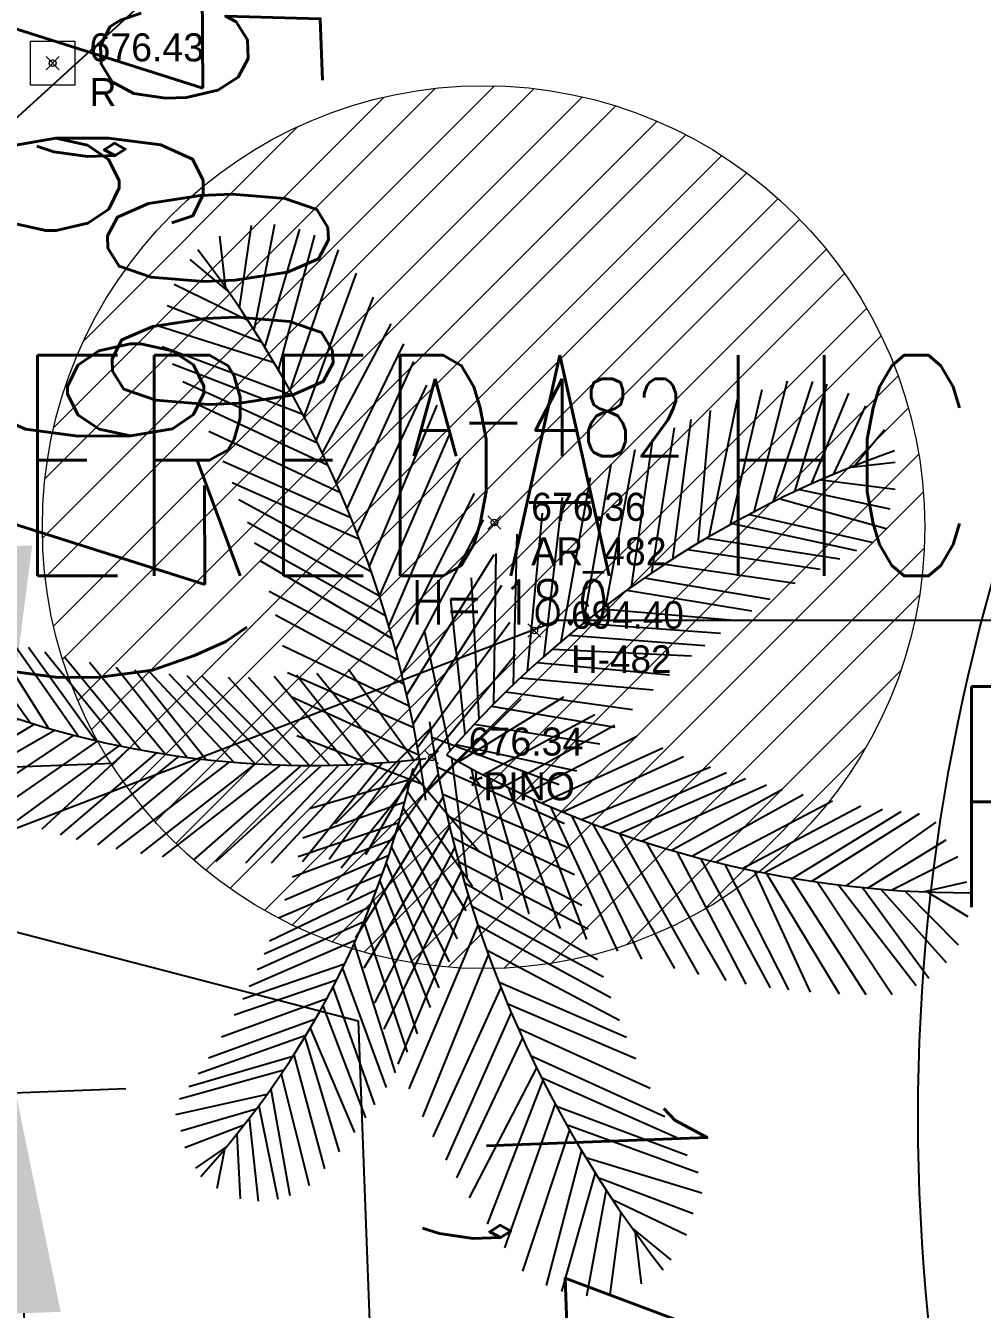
# Model space of a CAD drawing. Extents: x 350769 to 354978, y 6304672 to 6307963.
# Drawn here: x 352317.04 to 352321.38, y 6305681.57 to 6305687.38 of the extents above; entities that cross this region are included whole.
import ezdxf
from ezdxf import colors
from ezdxf.entities.mleader import LeaderData, LeaderLine
from ezdxf.math import Vec2, Vec3

# ---------------------------------------------------------------- set-up
doc = ezdxf.new("R2010")
doc.units = 0
doc.header["$PDMODE"] = 35
doc.header["$PDSIZE"] = 0.03
doc.linetypes.add('CONTINUOS', pattern=[0])
doc.linetypes.add('DASHDOT', pattern=[1, 0.5, -0.25, 0, -0.25])
doc.layers.get('0').update_dxf_attribs({"linetype": 'CONTINUOUS'})
doc.layers.get('Defpoints').update_dxf_attribs({"linetype": 'CONTINUOUS'})
for name, color, linetype in [('02_Geo ext_Acotamiento', 7, 'CONTINUOUS'), ('02_Geo ext_Geometria', 2, 'CONTINUOUS'), ('03_Pav ext_Txt', 2, 'CONTINUOS'), ('03_Pav ext_Vereda HC', 42, 'CONTINUOUS'), ('03_S2_Pav ext_Borde vereda', 7, 'CONTINUOUS'), ('03_S3_Pav ext_Cota', 2, 'CONTINUOUS'), ('1-ARBOL H1', 7, 'CONTINUOUS'), ('1-ARBOL H2', 1, 'CONTINUOUS'), ('1-ARBOL H3', 241, 'CONTINUOUS'), ('1-ARBOL NOMBRE', 3, 'CONTINUOUS'), ('1-ARBOL PTO', 7, 'CONTINUOUS'), ('C-TINN', 5, 'CONTINUOUS'), ('V-NODE DIC 2005', 4, 'CONTINUOUS'), ('V-NODE-TEXT DIC 2005', 2, 'CONTINUOUS'), ('V-NODE-TEXT DIC 2012', 31, 'CONTINUOUS'), ('Z-PINO', 253, 'CONTINUOUS')]:
    doc.layers.add(name, color=color, linetype=linetype)
doc.layers.add('0_ASD_LINEA OFICIAL', color=253, linetype='DASHDOT', lineweight=20)
doc.layers.add('0_ASD_TOPOGRAFIA_ELEMENTOS', color=9, linetype='CONTINUOS', lineweight=5, true_color=0xbdbdbd)
doc.styles.add('JPG_2MM', font='simplex.shx', dxfattribs={"height": 1})
doc.styles.add('ROMANS', font='romans.shx', dxfattribs={"width": 0.65})
doc.dimstyles.new('Principal', dxfattribs={"dimscale": 0, "dimtxt": 2, "dimasz": 2, "dimexe": 1, "dimexo": 1, "dimtad": 1, "dimrnd": 0.05, "dimzin": 1, "dimtxsty": 'ROMANS', "dimcen": 2.5, "dimclrt": 2, "dimaunit": 2, "dimadec": 0, "dimazin": 0, "dimtfac": 1, "dimtmove": 0, "dimatfit": 3, "dimfxl": 1, "dimfxlon": 1, "dimarcsym": 0})

# ---------------------------------------------------------------- blocks, each defined once
blk = doc.blocks.new('PINO')
for p, q in [((-0.904033955093837, 2.020776378069968), (-0.856132999606416, 2.395768611188942)), ((-0.836997724536559, 1.921765034933742), (-0.7508934881843743, 2.402703249384103)), ((-0.9683542151742586, 2.105002536553002), (-0.9980131336578779, 2.345596597213444)), ((-0.7867960164821852, 1.844300037985704), (-0.6362288438049291, 2.382841662045394)), ((-0.7237467334743997, 1.74257327830037), (-0.5678311162319005, 2.355954713396386)), ((-0.6695555860460445, 1.650784352712435), (-0.4595968439753051, 2.29090253877348)), ((-0.957218041348824, 2.096019071162118), (-1.131305827111646, 2.236454343044898)), ((-0.6037441190164827, 1.533231186197554), (-0.3768573190609459, 2.186883788001978)), ((-0.8659304458706174, 1.96509453782528), (-1.202218247499331, 2.122301001493724)), ((-0.5467707836578484, 1.425368174412142), (-0.2977767855372804, 2.080157922194303)), ((-0.8004212970536173, 1.865621393242691), (-1.232489918793362, 2.025712994825881)), ((-0.7435932556745684, 1.775156208480439), (-1.270215858676238, 1.93277442417002)), ((-0.5184858259963221, 1.369462802525049), (-0.215694345843076, 1.960663669304267)), ((-0.45336611442508, 1.234010892133483), (-0.1575924801272777, 1.869879446970117)), ((-0.6556503267074731, 1.626527831984276), (-1.252845599401553, 1.840004066269103)), ((-0.6090546506857208, 1.542984203327251), (-1.203739896582192, 1.762282342599974)), ((-0.4021660144735506, 1.119957543322016), (-0.1098544786236744, 1.79087302197604)), ((1.335692170659968, 1.075067633790241), (1.470523095495082, 1.689455924686627)), ((1.442562786296548, 1.134888915001284), (1.5840798591762, 1.730743184987659)), ((1.528183184918817, 1.180266628260142), (1.698874560524928, 1.729715980202855)), ((1.625391436509744, 1.229135809938271), (1.764658738820799, 1.718045156706467)), ((-0.5408251100470807, 1.413752888523049), (-1.155760319643377, 1.682481356368044)), ((-0.354811455381423, 1.007467680786249), (-0.049742647961466, 1.684885387419854)), ((1.240276191774683, 1.018555385929176), (1.358515310375878, 1.644331751997925)), ((1.701112472737805, 1.265309062658162), (1.862959128338844, 1.678940785225677)), ((-0.4910618619942397, 1.313622646574004), (-1.101342676638524, 1.586774994364532)), ((-0.2967929853002715, 0.858609436552797), (-0.0018764889409795, 1.594501159641368)), ((1.19178640602513, 0.988673723230022), (1.238112762393939, 1.590739263213436)), ((1.800119911249567, 1.310179031732332), (1.941220020080436, 1.623549795661347)), ((1.076945186559897, 0.9146528138562644), (1.149939205506598, 1.547998794242631)), ((1.889995658384578, 1.34488184586462), (2.027326715779054, 1.517237359878891)), ((-0.4335818927756918, 1.190794936240309), (-1.034228958787935, 1.459925735392062)), ((-0.24908331772167, 0.7249925915020867), (0.0597325804301363, 1.468831261407104)), ((0.8929004080073355, 0.7859300802219877), (0.9784379694065137, 1.455892796887383)), ((0.9830611848792614, 0.8505994552460834), (1.075394859608423, 1.509460072959882)), ((0.7771907932874456, 0.6981447735988695), (0.898386808057694, 1.408597611610276)), ((-0.2048592160826956, 0.5896955686584988), (0.1098275306503638, 1.357257809784642)), ((0.67671385563699, 0.617271546041593), (0.7909152764113969, 1.34048890345457)), ((1.877095990967064, 1.343212654813215), (2.078751835460935, 1.369306516019606)), ((-0.3843812522154622, 1.078560616131654), (-0.9687042629775533, 1.324790635233512)), ((1.744127351294082, 1.285137034686159), (2.079452962352661, 1.247139573127242)), ((-0.3439268483271007, 0.9805355331745886), (-0.9254674367730331, 1.228186855526474)), ((0.5781395680332935, 0.5334396676407778), (0.699066338747798, 1.277832131152536)), ((1.646083865061883, 1.239183414611944), (2.057007253588381, 1.157900331088968)), ((-0.1723390906590794, 0.4813601324467527), (0.1741022358783084, 1.198249483789368)), ((0.5014493875205517, 0.4649394962261795), (0.5736843725298968, 1.185154273764965)), ((1.559049102706922, 1.196084780747697), (2.042072782905962, 1.067946495484648)), ((-0.2883812796608254, 0.8358584138049991), (-0.8931931006736704, 1.151465089204066)), ((0.4262835540612286, 0.3948363934596273), (0.4838194226067571, 1.11323072756295)), ((1.420258396319696, 1.122699731256944), (1.984520757478094, 1.004308442923502)), ((-0.24908331772167, 0.7249925915020867), (-0.8533317820092634, 1.050260225418242)), ((-0.1421701562685485, 0.3723982312230874), (0.2170077150549332, 1.079127471623906)), ((1.344442925346812, 1.080101936252504), (1.909527070620243, 0.9674153410633153)), ((0.3639687961458549, 0.3343633123749896), (0.3710078020594665, 1.015792373898876)), ((1.230148150225432, 1.01237975681488), (1.834417883746937, 0.9283756773565983)), ((-0.2199598045353923, 0.6373063780692974), (-0.8190082513192465, 0.9562918035981056)), ((1.143994853273398, 0.9584333982847966), (1.746760129881295, 0.8800697428368949)), ((-0.1876391731912008, 0.5333862175330069), (-0.7920450445635652, 0.8771133733607712)), ((-0.1185137682114146, 0.2798567614017884), (0.2667575103441777, 0.9228840775022036)), ((0.2774103488445689, 0.2465870412088407), (0.2759413969488378, 0.9268731674164883)), ((1.041074019458392, 0.8905648533418571), (1.634462189194892, 0.8136632537552941)), ((0.211046505428385, 0.176115331208166), (0.1657649179833243, 0.8150736959514688)), ((0.9496040492285829, 0.8269708964126039), (1.519457691592834, 0.7400803362888837)), ((-0.0878252946222347, 0.1477710533554273), (0.3047666658585513, 0.7848339324145854)), ((0.871665272879909, 0.770231767963196), (1.440038140672186, 0.6857650593547078)), ((-0.1595966077002231, 0.4364423985116446), (-0.7489920446369069, 0.7383332872204846)), ((0.149612479208372, 0.1082474744707724), (0.0750864708788868, 0.7151028437083369)), ((0.759859216705081, 0.6845113879744531), (1.378563382759239, 0.6416474881580143)), ((-0.130351362440706, 0.3270399331295266), (-0.7195718798811868, 0.6321215600864889)), ((-0.0661220056736056, 0.0435252984634644), (0.3437867778302461, 0.6166394478195798)), ((0.67671385563699, 0.617271546041593), (1.299572979351069, 0.5821622740386374)), ((0.0822263116697286, 0.0306923342604932), (-0.0424436168123066, 0.5731129263022012)), ((0.6124698243456805, 0.5631594537526325), (1.228313399797116, 0.5256531029344842)), ((-1.739816070839879, 0.1030608373166615), (-1.985118557413443, 0.4800343638025879)), ((-1.602849180435442, 0.0683458013445488), (-1.908289755147052, 0.4878180267705829)), ((-1.526515387204199, 0.0510592802247629), (-1.835946268465705, 0.4672171845168123)), ((-0.1062728147007874, 0.2290019170441155), (-0.6857288723131205, 0.4938146754539048)), ((-0.0475440234822599, -0.0554438032868347), (0.3713258151219634, 0.470749518665798)), ((0.5380326806698577, 0.4979861433985207), (1.169786997033953, 0.4771075024045786)), ((-1.823945193664258, 0.1267810774816098), (-2.049359184948116, 0.4289650594573686)), ((-1.409325167805946, 0.0273396736502036), (-1.762230692484081, 0.4479803202757466)), ((-1.319240694210748, 0.0113962186633216), (-1.674544093784789, 0.4273621254451427)), ((0.4702265059040656, 0.436186012687358), (1.070464883350724, 0.3900197933699019)), ((-1.917149189321208, 0.1552357099608344), (-2.118185361377982, 0.3829042986199056)), ((-1.209558656037188, -0.0053641160338884), (-1.559481240856258, 0.4039684128501904)), ((-1.110103187020286, -0.018071460351166), (-1.438281422506407, 0.3837349503901351)), ((-1.023820279797292, -0.0271941234377664), (-1.352471757145395, 0.3721001330022773)), ((-0.8974345274327789, -0.0373916510689014), (-1.284799073373506, 0.3644799171461273)), ((-0.8013394955651165, -0.0426420084450001), (-1.196157179565489, 0.3565569107313422)), ((-0.7257878983728006, -0.0452576485913596), (-1.11447392961054, 0.3513099977208185)), ((-0.379049168786878, -0.0402279096188067), (-0.7206899562879698, 0.35346802276581)), ((-0.0842503867988853, 0.1313047411695152), (-0.660058166795352, 0.3722155278028367)), ((-0.2972790873263875, -0.0349584177383804), (-0.6193161489136401, 0.3613921761034362)), ((-0.1952753602745361, -0.0261868777870404), (-0.5279680394323805, 0.3711419692017444)), ((-0.0840307095040771, -0.0138220625121903), (-0.3844670509079151, 0.3915079329162836)), ((0.3955671113362769, 0.3653024898339936), (0.9971863863938779, 0.321692107252602)), ((-2.040991947496877, 0.1966634186401279), (-2.191416301620848, 0.3008879299004548)), ((-0.6367556186251022, -0.0466348353229478), (-1.046099125096589, 0.3484258374355704)), ((-0.554186985900742, -0.0462646755631795), (-0.9272263402181125, 0.3466726706828922)), ((-0.4615614888825803, -0.0439621766117853), (-0.8370649736934865, 0.3481012151296454)), ((0.3303128664447286, 0.3007704289739195), (0.9052265707396145, 0.2305939031048183)), ((-0.0593560384004377, 0.0086747288041806), (-0.6399858244185452, 0.2617424155532717)), ((-0.0289555891322379, -0.1669196369011843), (0.3998797169060708, 0.2700164395200773)), ((0.1213684300273599, -0.0188795763569942), (0.5936838928482757, 0.2830853147524977)), ((0.2668140280184161, 0.235525299956862), (0.8275406264056073, 0.1485595440708494)), ((-2.050614401759958, 0.2033305278182524), (-2.246311971257455, 0.1710641715617385)), ((0.2319778709352249, -0.0757350109934123), (0.7346182123001199, 0.2051593017022242)), ((-1.969652745310668, 0.1722889794864386), (-2.252937368029961, 0.0481144715813571)), ((-1.876458671140426, 0.1425290733213842), (-2.234083657713199, -0.0360924759770569)), ((-1.804063659919848, 0.1210086695737118), (-2.192020708816926, -0.121511000153987)), ((-0.0091979468561476, 0.1318754439334953), (-0.4333806648173777, -0.309578830449027)), ((0.1892397951723979, 0.1523230820002937), (0.7594810461796442, 0.0724867285753135)), ((0.3344145309984015, -0.1252031961957982), (0.8256043895744369, 0.1588916535847602)), ((-1.709658644140291, 0.0950051643694678), (-2.155125094241157, -0.1689911462808595)), ((-1.625099260854768, 0.0736603240402474), (-2.079075175506659, -0.2389289867660409)), ((-0.0354879518727103, -0.1260300260237273), (-0.6143748204340227, 0.0864559043093323)), ((-0.0022328011164063, 0.0910573255832787), (0.5788724806916434, -0.115284450677791)), ((0.1067221462199086, 0.0592756399264545), (0.6563255174296501, -0.0511817103933936)), ((0.4172289017060393, -0.1630292367981383), (0.9277223180106375, 0.1105525317352658)), ((0.5014213760568964, -0.1995549895918884), (1.046427444125584, 0.0589329276390345)), ((-1.517633868625126, 0.0491425763066218), (-1.978325161007888, -0.2798588474724966)), ((-1.419815078897955, 0.0293249741280306), (-1.876295004894928, -0.3172916473040459)), ((-1.369402901509602, 0.0200302136663595), (-1.763549466568293, -0.3541328688170324)), ((-1.248047908284207, 0.0001877794084066), (-1.678875829429671, -0.3787793182182213)), ((0.0105703240296862, 0.0206027750600697), (-0.402701970833732, -0.5099981710936845)), ((0.5966805807656783, -0.2385957750420857), (1.139474023848379, 0.0217745529635067)), ((-1.146703003578295, -0.0136690417384671), (-1.605839703679521, -0.3980100045346262)), ((-1.047473160851951, -0.0248683386571429), (-1.508768365765718, -0.4207240876321521)), ((-0.9172345815477456, -0.0360416196072038), (-1.426771843043753, -0.4374285444800989)), ((-0.8013394955651165, -0.0426420084450001), (-1.313905582128427, -0.4567737609904725)), ((-0.6849303053240874, -0.0461185555350312), (-1.214762378649539, -0.4703356546833675)), ((-0.5923862738018215, -0.0466329649016188), (-1.075112274611456, -0.4840762816884308)), ((-0.49989333533631, -0.0451572139600103), (-0.9717038123653765, -0.4902521679669007)), ((-0.4217928990328801, -0.0423605827400024), (-0.8375773993702751, -0.4932300663058413)), ((-0.3110293821555388, -0.0359539784649314), (-0.7204420552261581, -0.4911926783843228)), ((-0.2241927876912087, -0.0289220956274221), (-0.5794120324844698, -0.4829893169717252)), ((-0.1422195586928865, -0.0206552928439123), (-0.4585402507291292, -0.4709235989794252)), ((-0.0504269743760233, -0.0095092308556559), (-0.294385985334884, -0.446992693016)), ((0.0230608929996379, -0.0433870330398349), (0.6063388828533789, -0.2902898257452762)), ((0.0881851917165477, -0.001105326193283), (0.1683764832159795, -0.5518612126861626)), ((0.1790803764197335, -0.0489985485337456), (0.3293438964919915, -0.6416607116825617)), ((0.6822626369012141, -0.2716509585952736), (1.263589746804428, -0.0234409161357689)), ((0.7752470950254065, -0.3054494687530678), (1.335722452486152, -0.0475010059717533)), ((-0.0957517780170747, -0.1031991734425901), (-0.5514693924033054, -0.2424029658659492)), ((0.0301956577368401, -0.0781639744100175), (-0.3736190457584598, -0.6555881895446873)), ((-0.0889643604295998, -0.071930171099666), (0.2232288735012844, -0.4273720482451608)), ((0.2609196894263732, -0.0900169883307171), (0.4500672443646181, -0.702014877626425)), ((0.8547249997354811, -0.3326280770825178), (1.422607812628485, -0.0743738229148221)), ((0.9565750413094065, -0.3651997893775842), (1.517777002763978, -0.1012215375039887)), ((-0.1080700614784291, -0.1571443839766289), (0.1926199817080487, -0.5810263412577115)), ((0.0492528819358995, -0.1657464553609316), (0.6275803565313254, -0.4005441102590339)), ((0.3482971227731468, -0.1316775903951566), (0.593248547947951, -0.7663351127139322)), ((1.091832526917642, -0.4046204734158891), (1.591054685923154, -0.1200865076698392)), ((1.185027134033589, -0.4292892139592368), (1.684751952579973, -0.1419597012381928)), ((1.293316805895302, -0.4554482234807438), (1.818596070279455, -0.168908400057262)), ((-0.1199236490629119, -0.2061099119755454), (-0.5787202539704595, -0.3765498590946663)), ((0.0530020191854419, -0.1821739741280908), (-0.3328194148343755, -0.823359891284781)), ((0.4607645691066864, -0.182156418579325), (0.7140604872620315, -0.8147987277443463)), ((0.5407473224477144, -0.2159629528359801), (0.8544981955947151, -0.8647781692452554)), ((1.413828108316011, -0.4814455967443791), (1.9473188135089, -0.1901476244638616)), ((1.513668626466824, -0.5005367231860873), (2.046519397244992, -0.2034363154207313)), ((1.644729100262339, -0.522279340672867), (2.130667722849466, -0.2126311288811848)), ((1.73082412770782, -0.5345351159867278), (2.213931149981363, -0.2198668551200171)), ((-0.1266332259820047, -0.2327095412165363), (0.1651378123551694, -0.6924100642045232)), ((0.0723089943949162, -0.2632048628101984), (0.6545377389284113, -0.5218645016448136)), ((0.636196024270248, -0.25409289982872), (0.9643077657892718, -0.8992827198944724)), ((0.7324852435613138, -0.2901767399607706), (1.114739165641367, -0.9402731656309697)), ((1.88676880760795, -0.5526867681392105), (2.290620329195008, -0.2583481123310776)), ((-0.1443713157095772, -0.2996605902553711), (-0.5989280052926915, -0.4609270131841186)), ((0.0850879737481591, -0.3139271835807449), (-0.2933500069684669, -0.9609996540866632)), ((-0.1478332007718564, -0.3122123128123349), (0.1278443010778574, -0.820512106985916)), ((0.8547249997354811, -0.3326280770825178), (1.223042750762033, -0.9654213647008874)), ((1.98350319254132, -0.5613470725593288), (2.337112270561192, -0.3367906412468074)), ((-0.1655376684811927, -0.374097202286066), (-0.6239306123734423, -0.5536491558559646)), ((0.1097233395466901, -0.4062128654886692), (-0.2419478943829745, -1.116707274838518)), ((0.0974247218891833, -0.3609823105780379), (0.6898439522865374, -0.6598051221881178)), ((0.9776670224982809, -0.3716326021112764), (1.347882924837904, -0.9899948702759502)), ((-0.1883049752723309, -0.4487089199683396), (-0.6559525167631364, -0.6589128225250533)), ((-0.1771553807611781, -0.4128108721188255), (0.0926189991514548, -0.925399648273924)), ((1.117310869403809, -0.4115646821919654), (1.43962708163599, -1.005095621118926)), ((1.224769574246238, -0.4392001757623802), (1.549400860740207, -1.019921579615584)), ((1.33547581660423, -0.4649133323910064), (1.632841289156204, -1.028853961722234)), ((2.091533054417596, -0.5686825570201108), (2.390347035689047, -0.411847366087386)), ((-0.1993620788925909, -0.4831997997207509), (0.047557784955643, -1.043822360404192)), ((0.1410448302522127, -0.5148490691199186), (-0.197782946006555, -1.23536809928919)), ((0.1278272422587179, -0.4700688384236855), (0.7203875823870476, -0.7656992378697396)), ((1.469326325186557, -0.4923294237842128), (1.730507510483221, -1.036768065116121)), ((1.525345530944833, -0.5026261064558639), (1.862145182649328, -1.043128228659043)), ((1.634749283603014, -0.5207551463872733), (1.982891473035124, -1.044634298688834)), ((-0.2155442770799709, -0.5318680203226904), (-0.683190421323161, -0.7396026506485214)), ((-0.2272952207204071, -0.5659795115088855), (0.0093636399287789, -1.133896758376068)), ((0.1568951741046476, -0.5667101591116079), (0.7649082840362098, -0.9040154705980967)), ((1.756028572090145, -0.5378211464376363), (2.103692352311555, -1.042002947871879)), ((1.85226978236642, -0.549118002861178), (2.210325780042695, -0.9994801222474052)), ((1.960576762166966, -0.5594736399707472), (2.267420386451704, -0.9647818203593488)), ((2.044257538900638, -0.5657750005384514), (2.344891584216384, -0.8927378617972863)), ((2.152793571895018, -0.5717513329427675), (2.397785931334511, -0.8127683867196538)), ((2.236507422176146, -0.574671670803582), (2.433928175241817, -0.5259785966491108)), ((2.249136176187676, -0.5715568368959794), (2.439555869705146, -0.682491875811138)), ((-0.2413232403978327, -0.6054661147227307), (-0.7223384683766199, -0.8448378265593419)), ((0.1747107438404782, -0.6228339363924533), (-0.1318274491313787, -1.393686632320168)), ((-0.2707010549238476, -0.684263946088322), (-0.7465254584803915, -0.9047752560736626)), ((-0.2570156396177481, -0.6481753999578359), (-0.0470223498268751, -1.253832020331174)), ((0.1903148331530247, -0.6702821117114581), (0.7927087263851718, -0.9829038330981348)), ((-0.2969183960703958, -0.750673190188536), (-0.7770233141127392, -0.9758092830425085)), ((-0.2969183960703958, -0.750673190188536), (-0.0904409069607937, -1.337775126296037)), ((0.2203655849007191, -0.7576548956076294), (-0.0805533960920002, -1.504723160675894)), ((0.2203655849007191, -0.7576548956076294), (0.8280257522073953, -1.076503388364472)), ((-0.3319763540639542, -0.8345317352877828), (-0.8121030681923003, -1.052189892167917)), ((-0.3394386203308386, -0.8517256933573663), (-0.143345529686485, -1.432102217328975)), ((0.2608357594544941, -0.8680982083951676), (0.8689569119451335, -1.177280316980614)), ((0.2694879979662801, -0.8907588482015854), (-0.017616544264456, -1.629733373990348)), ((-0.381014984277499, -0.9437828687596266), (-0.8402828468751977, -1.110004925864814)), ((-0.3905638838477898, -0.9640970725713487), (-0.1841389583296404, -1.499792137444274)), ((-0.4164164429130324, -1.017684789578198), (-0.8777703295618267, -1.182691341575264)), ((0.3290800894410495, -1.038994142174488), (0.0312043821395491, -1.719605477312143)), ((0.3179107970117911, -1.012178807902274), (0.9020421618606633, -1.253655891852759)), ((-0.4591732422522909, -1.1021760032163), (-0.9341005261831015, -1.284153925327701)), ((-0.431907269412477, -1.048864340461478), (-0.2350472775924572, -1.578997466987857)), ((-0.4762844767537899, -1.134673569569713), (-0.2752555992537964, -1.637914380791699)), ((0.3776236127941957, -1.150976059381719), (0.0924355822280631, -1.824950391762286)), ((0.3594013248311967, -1.109769851470446), (0.9462998998060357, -1.349796237320334)), ((-0.5087706195263308, -1.194486675451117), (-0.9913026308095141, -1.379155705987614)), ((-0.5514442307412537, -1.26961500919333), (-1.037378262162747, -1.450671914264603)), ((-0.5565279600341455, -1.278322634149845), (-0.3924002542407834, -1.794162874150061)), ((-0.5323157487509889, -1.236397893473622), (-0.3239634265173663, -1.705475494047278)), ((0.4300290234641579, -1.264480638771602), (0.141007831598472, -1.903446688290387)), ((0.4097881190591579, -1.221476684783738), (1.013252424609163, -1.484229642685023)), ((-0.6096090390838071, -1.366406967915282), (-1.077806925450204, -1.510191543886322)), ((-0.6050949337804923, -1.359109023857854), (-0.457975323233768, -1.873127159012256)), ((0.4685659947062959, -1.343688609819765), (1.081706109198421, -1.610360839028544)), ((-0.6491299019398866, -1.428873354027019), (-1.119015588365073, -1.568058804834436)), ((-0.6608950274039671, -1.446994105310296), (-0.5262577796020196, -1.949846417557637)), ((0.4965799427645834, -1.399235126647909), (0.2000681275876559, -1.993610335409358)), ((0.5193871446317644, -1.443286084338069), (1.137134530117692, -1.705485377148761)), ((0.5254555270221317, -1.454837735133879), (0.2834117815109494, -2.112228372536265)), ((-0.7233333988733648, -1.539788565280105), (-1.136382038812371, -1.638892966049752)), ((-0.706628496564008, -1.515497515640163), (-0.6125453449021734, -1.995411709919608)), ((0.5835682740416814, -1.562091168118059), (0.3636184403239895, -2.218110538626206)), ((-0.7710447797671804, -1.607157963387181), (-1.111246499003755, -1.712211434075471)), ((-0.7596211040436174, -1.591289858549317), (-0.6664662544972089, -2.013233230993137)), ((0.5889818228479271, -1.571787382792536), (1.185956758281463, -1.784773631286043)), ((-0.8258389758793783, -1.681106419784555), (-1.092018218178055, -1.788027048580261)), ((-0.8016644127928885, -1.648912205839224), (-0.7557839299897751, -2.023657166152589)), ((0.6506213060401933, -1.678940588528349), (0.4474552083684102, -2.321246981352488)), ((0.6364598740947258, -1.654832729215741), (1.235883023209681, -1.861970810316052)), ((-0.8576170857122634, -1.722439102311), (-0.8366845639557141, -2.013809397173645)), ((-0.9018664628365514, -1.778219391669154), (-1.042184434472802, -1.879131876473366)), ((-0.9108424246824143, -1.784674634734074), (-0.9440073359201051, -1.969036232951112)), ((0.7057817461191007, -1.770150309336714), (0.5563725147476362, -2.385148964783184)), ((0.7259723104198201, -1.802521174265166), (1.254235037577018, -1.9545519573212)), ((0.7699050976771105, -1.871203471134322), (0.6250512219139637, -2.411309857886408)), ((0.7837554739307961, -1.892379295520186), (1.217495726086781, -2.047884949590298)), ((0.8209245867965365, -1.948132327704116), (0.7399198292296205, -2.429955671766038)), ((0.85031468039233, -1.991152910952223), (1.188248923926949, -2.144788208967839)), ((0.8890058973975101, -2.046427991005658), (0.8450799761521921, -2.421906605415643)), ((0.9429840562006575, -2.121103075648534), (1.118549725097182, -2.259686330950899)), ((0.9542147683259827, -2.129968069900315), (0.9864206701149669, -2.370234449906093))]:
    blk.add_line(p, q)
for centre, radius, start, end in [((-5.22324736291921, -0.9757725787058007), 5.25689167785268, 8.543945128988556, 38.29064343474485), ((3.723187441355549, -3.064815821159755), 4.778992434411526, 110.1894962482192, 139.9361945539755), ((-0.6147522594983457, 4.25440207333213), 4.301093190970374, 248.0995818021111, 277.8462801078674), ((5.176234085483884, 0.9957068804287701), 5.25689167785268, 189.1508988998237, 218.89759720558), ((2.361256770182081, 4.202692276851849), 4.778992434411526, 241.2920405443038, 271.03873885006), ((-4.062026352221437, 0.7741128458546882), 4.062143569249797, 318.5390639566129, 348.2857622623692)]:
    blk.add_arc(centre, radius, start, end)
blk = doc.blocks.new('*D1183')
at = {"layer": '02_Geo ext_Acotamiento', "color": 0, "lineweight": -2, "transparency": 16777216}
for p, q in [((352316.6480569869, 6305689.016756576), (352317.2534188765, 6305689.039262166)), ((352316.7909154735, 6305688.021376808), (352316.9024037011, 6305685.022534259)), ((352316.8338480562, 6305684.01929473), (352317.4392099458, 6305684.041800321))]:
    blk.add_line(p, q, dxfattribs=at)
at = {"layer": '02_Geo ext_Acotamiento', "color": 0, "transparency": 16777216}
for points in [[(352316.9574670814, 6305688.027568712), (352316.6243638656, 6305688.015184904), (352316.7537640527, 6305689.020686456)], [(352317.068955309, 6305685.028726162), (352316.7358520932, 6305685.016342355), (352316.939555122, 6305684.023224611)]]:
    blk.add_solid(points, dxfattribs=at)
at = {"layer": 'Defpoints', "color": 0, "transparency": 16777216}
for p in [(352316.1484021631, 6305688.998180865), (352316.939555122, 6305684.023224611), (352316.3341932324, 6305684.00071902)]:
    blk.add_point(p, dxfattribs=at)
at = {"layer": '02_Geo ext_Acotamiento', "color": 2, "transparency": 16777216, "insert": (352317.7537710242, 6305686.555679295), "char_height": 1, "attachment_point": 5, "rotation": 272.12910958290416, "style": 'ROMANS'}
blk.add_mtext('5,00', dxfattribs=at)
blk = doc.blocks.new('*D1223')
at = {"layer": '02_Geo ext_Acotamiento', "color": 0, "lineweight": -2, "transparency": 16777216}
for p, q in [((352316.9024037056, 6305685.022534263), (352316.8652522848, 6305686.02184391)), ((352316.8338480562, 6305684.019294734), (352317.4392099502, 6305684.041800326)), ((352316.9395551264, 6305684.023224615), (352316.9943380505, 6305682.549657699)), ((352316.9395551264, 6305684.023224615), (352316.9943380505, 6305682.549657699)), ((352316.9669465885, 6305683.286441157), (352318.5472862948, 6305682.875673018)), ((352318.5472862948, 6305682.875673018), (352318.6406513535, 6305680.364312701)), ((352316.8844139893, 6305682.545571042), (352317.4939928743, 6305682.568233409)), ((352317.0314894713, 6305681.550348051), (352317.0686408922, 6305680.551038403))]:
    blk.add_line(p, q, dxfattribs=at)
at = {"layer": '02_Geo ext_Acotamiento', "color": 0, "transparency": 16777216}
for points in [[(352317.0689553135, 6305685.028726166), (352316.7358520977, 6305685.01634236), (352316.9395551264, 6305684.023224615)], [(352317.1980410792, 6305681.556539954), (352316.8649378635, 6305681.544156147), (352316.9943380505, 6305682.549657699)]]:
    blk.add_solid(points, dxfattribs=at)
at = {"layer": 'Defpoints', "color": 0, "transparency": 16777216}
for p in [(352316.3341932324, 6305684.000719024), (352316.3423146925, 6305682.52541737), (352316.9943380505, 6305682.549657699)]:
    blk.add_point(p, dxfattribs=at)
at = {"layer": '02_Geo ext_Acotamiento', "color": 2, "transparency": 16777216, "insert": (352319.5010802603, 6305681.653716619), "char_height": 1, "attachment_point": 5, "rotation": 272.1291095829042, "style": 'ROMANS'}
blk.add_mtext('1,45', dxfattribs=at)
blk = doc.blocks.new('*D1224')
at = {"layer": '02_Geo ext_Acotamiento', "color": 0, "lineweight": -2, "transparency": 16777216}
for p, q in [((352318.613671466, 6305691.028058939), (352318.5203064073, 6305693.539419256)), ((352316.6635990508, 6305691.445970844), (352316.62644763, 6305692.445280491)), ((352316.7272572644, 6305689.733673828), (352318.613671466, 6305691.028058939)), ((352316.5908264104, 6305690.44257454), (352317.2004052954, 6305690.465236907)), ((352316.7537640571, 6305689.02068646), (352316.7007504716, 6305690.446661197)), ((352316.7537640571, 6305689.02068646), (352316.7007504716, 6305690.446661197)), ((352316.6480569869, 6305689.016756578), (352317.2534188809, 6305689.03926217)), ((352316.7909154779, 6305688.021376812), (352316.8280668988, 6305687.022067165))]:
    blk.add_line(p, q, dxfattribs=at)
at = {"layer": '02_Geo ext_Acotamiento', "color": 0, "transparency": 16777216}
for points in [[(352316.8301506587, 6305691.452162747), (352316.4970474429, 6305691.439778941), (352316.7007504716, 6305690.446661197)], [(352316.9574670858, 6305688.027568715), (352316.62436387, 6305688.015184908), (352316.7537640571, 6305689.02068646)]]:
    blk.add_solid(points, dxfattribs=at)
at = {"layer": 'Defpoints', "color": 0, "transparency": 16777216}
for p in [(352316.041872319, 6305690.422166026), (352316.7007504716, 6305690.446661197), (352316.1484021631, 6305688.998180868)]:
    blk.add_point(p, dxfattribs=at)
at = {"layer": '02_Geo ext_Acotamiento', "color": 2, "transparency": 16777216, "insert": (352319.4741003727, 6305692.317462856), "char_height": 1, "attachment_point": 5, "rotation": 272.1291095829042, "style": 'ROMANS'}
blk.add_mtext('1,45', dxfattribs=at)
blk = doc.blocks.new('_Dot')
at = {"color": 0, "linetype": 'ByBlock', "lineweight": -2}
blk.add_line((-0.5, 0), (-1, 0), dxfattribs=at)
at = {"color": 0, "linetype": 'ByBlock', "const_width": 0.5}
blk.add_lwpolyline([(-0.25, 0, 1), (0.25, 0, 1)], format="xyb", close=True, dxfattribs=at)
blk = doc.blocks.new('A$C27410629')
at = {"layer": '0_ASD_LINEA OFICIAL', "ltscale": 8}
blk.add_lwpolyline([(114.9295391364831, 875.6988427083161, 0.5, 0.5, 0), (112.8244554788325, 906.0747714292856, 0.5, 0.5, -0.0183996813173624), (112.3788302622124, 919.8258565111228, 0.5, 0.5, 0.0170041331631064), (112.1852634065508, 927.2860438747557, 0.5, 0.5, 0), (111.3489708615935, 941.8104037326485, 0.5, 0.5, 0), (108.7270231850425, 988.6663986975327, 0.5, 0.5, 0), (107.4871410249871, 1010.673084823044, 0.5, 0.5, 0.013751602559812), (105.3969465088849, 1035.562361611197, 0.5, 0.5, 0.0290783963948155), (96.49739032833118, 1087.586790840495, 0.5, 0.5, 0)], format="xyseb", dxfattribs=at)
blk = doc.blocks.new('*U1327')
at = {"color": 0, "linetype": 'ByBlock', "lineweight": -2, "transparency": 16777216}
blk.add_point((0, 0), dxfattribs=at)
blk = doc.blocks.new('*U2840', base_point=(352317.213, 6305687.128))
at = {"layer": 'V-NODE-TEXT DIC 2005', "linetype": 'ByBlock', "char_height": 0.127}
for s, insert, attachment_point in [('676.43', (352317.3797893219, 6305687.198710677), 4), ('R', (352317.3797893219, 6305687.060210678), 1)]:
    blk.add_mtext(s, dxfattribs=dict(at, insert=insert, attachment_point=attachment_point))
blk = doc.blocks.new('*U2841', base_point=(352317.213, 6305687.128))
at = {"layer": 'V-NODE-TEXT DIC 2005', "color": 2, "lineweight": -2}
blk.add_blockref('*U2840', (352317.213, 6305687.128), dxfattribs=at)
blk = doc.blocks.new('*U1428', base_point=(352318.932, 6305683.983))
at = {"layer": 'V-NODE-TEXT DIC 2005', "linetype": 'ByBlock', "char_height": 0.127}
for s, insert, attachment_point in [('676.34', (352319.0987893219, 6305684.053710678), 4), ('*PINO', (352319.0987893219, 6305683.915210678), 1)]:
    blk.add_mtext(s, dxfattribs=dict(at, insert=insert, attachment_point=attachment_point))
blk = doc.blocks.new('*U1429', base_point=(352318.932, 6305683.983))
at = {"layer": 'V-NODE-TEXT DIC 2005', "color": 2, "lineweight": -2}
blk.add_blockref('*U1428', (352318.932, 6305683.983), dxfattribs=at)
blk = doc.blocks.new('TOPOGRAFIA')
at = {"layer": '0_ASD_TOPOGRAFIA_ELEMENTOS', "true_color": 0xf26507}
h = blk.add_hatch(dxfattribs=at)
h.set_pattern_fill('ANSI31', color=30, scale=0.1)
h.set_pattern_definition([(45, (384016.34090651, 6300945.359425041), (-0.2245064030267289, 0.2245064030267289), [])])
edge = h.paths.add_edge_path()
edge.add_arc((390319.115123851, 6302685.111601355), 2, 0, 360)
at = {"layer": '0_ASD_TOPOGRAFIA_ELEMENTOS', "color": 30, "true_color": 0xf26507}
blk.add_circle((390319.115123851, 6302685.111601355), 2, dxfattribs=at)
at = {"layer": '1-ARBOL H1', "color": 9, "lineweight": 0, "true_color": 0xbdbdbd}
blk.add_point((390319.164, 6302685.132999999), dxfattribs=at)
at = {"layer": '1-ARBOL PTO', "color": 9, "lineweight": 0, "true_color": 0xbdbdbd}
blk.add_point((390319.164, 6302685.132999999), dxfattribs=at)
at = {"layer": 'C-TINN', "color": 9, "linetype": 'Continuous', "lineweight": 0, "true_color": 0xbdbdbd, "elevation": 676.43}
blk.add_lwpolyline([(390317.0617285283, 6302687.114167016), (390317.0617285283, 6302687.314167015), (390317.2617285282, 6302687.314167015), (390317.2617285282, 6302687.114167016), (390317.0617285283, 6302687.114167016)], dxfattribs=at)
at = {"layer": 'C-TINN', "color": 9, "linetype": 'Continuous', "lineweight": 0, "true_color": 0xbdbdbd}
blk.add_point((390317.1617285282, 6302687.214167016, 676.43), dxfattribs=at)
at = {"layer": 'V-NODE-TEXT DIC 2012', "color": 9, "lineweight": 0, "true_color": 0xbdbdbd}
for p in [(390319.164, 6302685.133), (390319.345, 6302684.643)]:
    blk.add_point(p, dxfattribs=at)
at = {"layer": 'V-NODE DIC 2005', "color": 9, "lineweight": 0, "true_color": 0xbdbdbd, "rotation": 359.9963883938062}
for p in [(390317.1620795086, 6302687.213855993), (390318.8808812619, 6302684.068747644)]:
    blk.add_blockref('*U1327', p, dxfattribs=at)
at = {"layer": 'V-NODE-TEXT DIC 2005', "color": 9, "lineweight": 0, "true_color": 0xbdbdbd, "rotation": 359.9963883938062}
for name, p in [('*U2841', (390317.1620795086, 6302687.213855993)), ('*U1429', (390318.8808812619, 6302684.068747644))]:
    blk.add_blockref(name, p, dxfattribs=at)
at = {"layer": 'Z-PINO', "color": 9, "lineweight": 0, "true_color": 0xbdbdbd, "rotation": 359.090101839884}
blk.add_blockref('PINO', (390318.8810069001, 6302684.069468223), dxfattribs=at)
at = {"layer": '1-ARBOL H2', "color": 9, "lineweight": 0, "true_color": 0xbdbdbd, "style": 'ROMANS', "width": 0.8}
blk.add_text('H=', height=0.2, dxfattribs=at).set_placement((390318.7870668354, 6302684.671000006))
at = {"layer": '1-ARBOL H3', "color": 9, "lineweight": 0, "true_color": 0xbdbdbd, "style": 'ROMANS', "width": 0.8}
blk.add_text('18.0', height=0.2, dxfattribs=at).set_placement((390319.2001939024, 6302684.671000006))
at = {"layer": '1-ARBOL NOMBRE', "color": 9, "lineweight": 0, "true_color": 0xbdbdbd, "style": 'ROMANS', "width": 0.8}
blk.add_text('A-482', height=0.35, dxfattribs=at).set_placement((390318.7870668354, 6302685.433000003))
at = {"layer": 'V-NODE-TEXT DIC 2012', "color": 9, "lineweight": 0, "true_color": 0xbdbdbd}
for s, height, p in [('676.36', 0.127, (390319.3307893219, 6302685.140210678)), ('AR_482', 0.127, (390319.3307893219, 6302684.938210678)), ('694.40', 0.125, (390319.5117893219, 6302684.651210678)), ('H-482', 0.125, (390319.5117893219, 6302684.451210679))]:
    blk.add_text(s, height=height, dxfattribs=at).set_placement(p)

msp = doc.modelspace()

# ---------------------------------------------------------------- hatches: boundary and pattern name
at = {"layer": '03_Pav ext_Vereda HC'}
h = msp.add_hatch(dxfattribs=at)
h.set_pattern_fill('DOTS', color=256, scale=0.2)
h.set_pattern_definition([(0, (0, 0), (0.15875, 0.3175), [0, -0.3175])])
h.paths.add_polyline_path([(352318.8926726204, 6305637.411071273), (352316.7875889624, 6305667.787, -0.0183996812630099), (352316.3419637459, 6305681.538085036, 0.0022491264322319), (352316.3454846067, 6305682.525445751), (352314.3410134956, 6305682.507498748, -0.0018749217789894), (352314.3404283789, 6305681.607539604, 0.0183996812447898), (352314.7932026634, 6305667.635848933), (352316.896922977, 6305637.279592988), (352317.9403090967, 6305618.681812371), (352317.3423744435, 6305618.644430482), (352317.5656167078, 6305614.649015783), (352318.164353185, 6305614.688009773), (352318.6291630264, 6305606.403031379), (352319.3237575761, 6305594.022267625), (352321.3195259699, 6305594.15375231), (352320.6260229217, 6305606.515060655)])
h.paths.add_polyline_path([(352314.5493593831, 6305717.153405439), (352312.5652496586, 6305717.041618401), (352314.0692395272, 6305690.347280869), (352316.0663575476, 6305690.423095535), (352315.3121043402, 6305703.522632297)])
at = {"layer": '0_ASD_TOPOGRAFIA_ELEMENTOS'}
h = msp.add_hatch(dxfattribs=at)
h.set_pattern_fill('ANSI31', color=256, scale=0.1)
h.set_pattern_definition([(45, (346016.3409065101, 6303945.359425041), (-0.2245064030267289, 0.2245064030267289), [])])
edge = h.paths.add_edge_path()
edge.add_arc((352319.115123851, 6305685.111601355), 2, 0, 360)

# ---------------------------------------------------------------- linework, layer by layer
at = {"layer": '02_Geo ext_Geometria'}
msp.add_circle((352329.9350061715, 6305682.438712405), 8.850000000031127, dxfattribs=at)
at = {"layer": '0_ASD_TOPOGRAFIA_ELEMENTOS'}
msp.add_circle((352319.115123851, 6305685.111601355), 2, dxfattribs=at)

# ---------------------------------------------------------------- block references
at = {"layer": '03_S2_Pav ext_Borde vereda', "linetype": 'Continuous'}
msp.add_blockref('A$C27410629', (352203.9623478023, 6304761.713605438), dxfattribs=at)
at = {"layer": 'Z-PINO', "rotation": 359.090101839884}
msp.add_blockref('PINO', (352318.8810069001, 6305684.069468223), dxfattribs=at)

# ---------------------------------------------------------------- texts
at = {"layer": '03_S3_Pav ext_Cota', "style": 'JPG_2MM', "width": 0.75}
msp.add_text('(676.97)', height=0.9999999999999993, rotation=270.2336822100872, dxfattribs=at).set_placement((352316.8354039165, 6305688.736212431))

# ---------------------------------------------------------------- dimensions: what is measured, and where the dimension line sits
at = {"layer": '02_Geo ext_Acotamiento'}
dim = msp.add_linear_dim(base=(352316.7007504716, 6305690.446661197), p1=(352316.1484021631, 6305688.998180867), p2=(352316.041872319, 6305690.422166025), angle=92.12910958290419, dimstyle='Principal', override={"dimscale": 0, "dimaunit": 0, "dimfxl": 0.22, "dimarcsym": 1}, dxfattribs=at)
dim.commit()
dim.dimension.update_dxf_attribs({"geometry": '*D1224', "text_midpoint": (352318.6020616469, 6305691.340343202), "dimtype": 160})
dim = msp.add_aligned_dim(p1=(352316.1484021631, 6305688.998180867), p2=(352316.3341932324, 6305684.000719023), distance=0.6057800911593968, dimstyle='Principal', override={"dimscale": 0, "dimaunit": 0, "dimfxl": 0.22, "dimarcsym": 1}, dxfattribs=at)
dim.commit()
dim.dimension.update_dxf_attribs({"geometry": '*D1183', "text_midpoint": (352317.7537710242, 6305686.555679295)})
dim = msp.add_linear_dim(base=(352316.9943380505, 6305682.549657699), p1=(352316.3341932324, 6305684.000719023), p2=(352316.3423146925, 6305682.525417369), angle=92.12910958290419, dimstyle='Principal', override={"dimscale": 0, "dimaunit": 0, "dimfxl": 0.22, "dimarcsym": 1}, dxfattribs=at)
dim.commit()
dim.dimension.update_dxf_attribs({"geometry": '*D1223', "text_midpoint": (352319.4660075499, 6305682.597112513)})

# ---------------------------------------------------------------- leaders
at = {"layer": '03_Pav ext_Txt'}
ml = msp.add_multileader_mtext('Standard', dxfattribs=at)
ml.set_content('{\\C256;ACCESO HCV\\PPROYECTADO}', color=2, style='ROMANS')
ml.set_leader_properties(color=7)
ml.set_arrow_properties(name='DOT')
ml.build(insert=Vec2(0, 0))
ml.multileader.update_dxf_attribs({"text_left_attachment_type": 6, "text_right_attachment_type": 6, "dogleg_length": 0.4164050059420628, "arrow_head_size": 0.5})
ctx = ml.context
ctx.base_point, ctx.char_height, ctx.arrow_head_size, ctx.landing_gap_size, ctx.plane_origin, ctx.plane_x_axis, ctx.plane_y_axis = Vec3(352319.4098419759, 6305688.796645231, 2.7110421e-08), 1, 0.5, 0.0500000025053053, Vec3(352341.8209249655, 6305723.819095843, 1.122109508e-07), Vec3(1, 0, 5.672434878555774e-09), Vec3(6.806587941347077e-18, 1, -1.199941134111365e-09)
ctx.left_attachment, ctx.right_attachment, ctx.text_align_type = 6, 6, 2
notes = []
notes.append((ctx, [(0, (1, 1, 0), (352319.009873975, 6305688.796645231, 2.48416286e-08), (1, 0, 5.672434878555774e-09), 0.3999680009451639, [(0, [(352315.1964300521, 6305685.327482485, 7.3728915e-09)], 0, [])])]))
ctx.mtext.insert, ctx.mtext.text_direction, ctx.mtext.width, ctx.mtext.alignment, ctx.mtext.line_spacing_factor, ctx.mtext.line_spacing_style, ctx.mtext.flow_direction, ctx.mtext.extrusion = Vec3(352326.638413407, 6305689.996645231, 6.66740924e-08), Vec3(1, 0, 5.672434878555774e-09), 10.17368098323086, 3, 0.8999999999999998, 2, 5, Vec3(-5.672434878555774e-09, 1.19994113411135e-09, 1)
ml = msp.add_multileader_mtext('Standard', dxfattribs=at)
ml.set_content('{\\C256;VEREDA HC REFORZADA\\PPROYECTADO}', color=2, style='ROMANS')
ml.set_leader_properties(color=7)
ml.set_arrow_properties(name='DOT')
ml.build(insert=Vec2(0, 0))
ml.multileader.update_dxf_attribs({"text_left_attachment_type": 6, "text_right_attachment_type": 6, "dogleg_length": 0.4164050059420628, "arrow_head_size": 0.5})
ctx = ml.context
ctx.base_point, ctx.char_height, ctx.arrow_head_size, ctx.landing_gap_size, ctx.plane_origin, ctx.plane_x_axis, ctx.plane_y_axis = Vec3(352319.852483675, 6305684.690624873, 2.61094698e-08), 1, 0.5, 0.0500000025053053, Vec3(352342.2340416734, 6305718.739336167, 1.122109508e-07), Vec3(1, 0, 5.672434878555774e-09), Vec3(6.806587941347077e-18, 1, -1.199941134111365e-09)
ctx.left_attachment, ctx.right_attachment, ctx.text_align_type = 6, 6, 2
notes.append((ctx, [(0, (1, 1, 0), (352319.4525156741, 6305684.690624873, 2.38406773e-08), (1, 0, 5.672434878555774e-09), 0.3999680009451639, [(0, [(352315.3423408587, 6305683.114390674, 2.4173507e-09)], 0, [])])]))
ctx.mtext.insert, ctx.mtext.text_direction, ctx.mtext.width, ctx.mtext.alignment, ctx.mtext.line_spacing_factor, ctx.mtext.line_spacing_style, ctx.mtext.flow_direction, ctx.mtext.extrusion = Vec3(352326.7596265347, 6305685.890624873, 6.38498585e-08), Vec3(1, 0, 5.672434878555774e-09), 10.17368098323086, 3, 0.8999999999999998, 2, 5, Vec3(-5.672434878555774e-09, 1.19994113411135e-09, 1)
for ctx, leaders in notes:
    for number, flags, end, landing, length, lines in leaders:
        leader = LeaderData()
        leader.index, (leader.has_last_leader_line, leader.has_dogleg_vector, leader.attachment_direction) = number, flags
        leader.last_leader_point, leader.dogleg_vector, leader.dogleg_length = Vec3(end), Vec3(landing), length
        for number, points, colour, breaks in lines:
            line = LeaderLine()
            line.index, line.vertices, line.color, line.breaks = number, Vec3.list(points), colors.encode_raw_color(colour), breaks
            leader.lines.append(line)
        ctx.leaders.append(leader)

# ---------------------------------------------------------------- next in the draw order: block references
at = {"layer": '0_ASD_TOPOGRAFIA_ELEMENTOS', "color": 30, "true_color": 0xf26507}
msp.add_blockref('TOPOGRAFIA', (-38000, 3000), dxfattribs=at)

doc.saveas('drawing.dxf')
